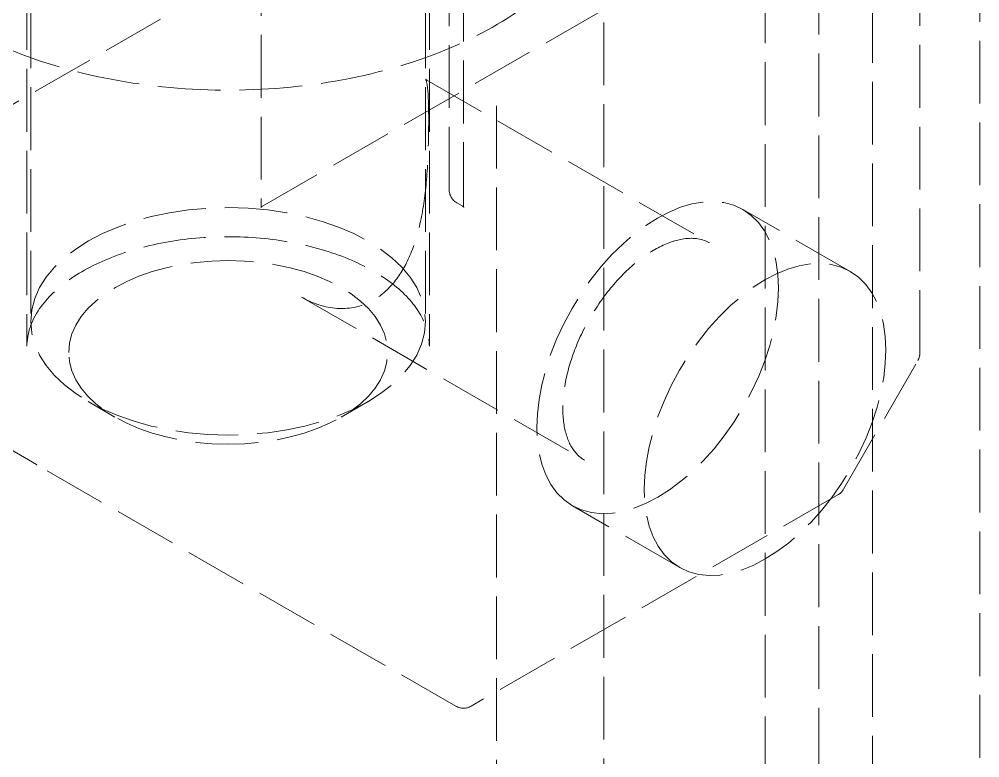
# Model space of a CAD drawing. Header units: millimetres. Extents: x 0 to 2378, y 0 to 1682.
# Drawn here: x 2105.64 to 2110.7, y 1454.35 to 1458.24 of the extents above; entities that cross this region are included whole.
import ezdxf

# ---------------------------------------------------------------- set-up
doc = ezdxf.new("R2010")
doc.units = ezdxf.units.MM
doc.header["$LTSCALE"] = 2
doc.linetypes.add('DASHED', pattern=[0.2067, 0.1654, -0.0413])
doc.layers.add('가려진 것(ISO)', color=2, linetype='DASHED', lineweight=18, true_color=0xffff00)

msp = doc.modelspace()

# ---------------------------------------------------------------- linework, layer by layer
at = {"layer": '가려진 것(ISO)'}
for p, q in [((2109.8483, 1539.4777), (2109.8483, 1413.9012)), ((2110.1312, 1414.0666), (2110.1312, 1538.6608)), ((2108.7169, 1416.5325), (2108.7169, 1529.354)), ((2110.6968, 1454.3468), (2110.6968, 1505.0347)), ((2105.697, 1466.064), (2105.697, 1456.6459)), ((2107.777, 1466.064), (2107.777, 1456.6459)), ((2110.3809, 1456.4787), (2110.3809, 1465.254)), ((2106.9116, 1462.032), (2106.9116, 1457.2575)), ((2107.9015, 1457.3396), (2107.9015, 1461.787)), ((2107.9767, 1457.2581), (2107.9767, 1461.7056)), ((2109.5655, 1413.7384), (2109.5655, 1459.0692)), ((2105.677, 1458.8369), (2105.677, 1456.5151)), ((2106.9184, 1457.2533), (2109.6337, 1458.8169)), ((2107.797, 1458.8369), (2107.797, 1456.5151)), ((2106.381, 1458.2374), (2104.0568, 1456.899)), ((2107.783, 1457.917), (2109.2726, 1457.0592)), ((2108.1513, 1457.7817), (2108.1513, 1416.2068)), ((2107.9699, 1457.2539), (2107.9416, 1457.2702)), ((2110.0146, 1456.9089), (2109.4489, 1457.2346)), ((2107.1243, 1456.7731), (2108.6139, 1455.9153)), ((2109.979, 1455.7612), (2110.3701, 1456.4387)), ((2106.1408, 1456.1416), (2105.9988, 1456.224)), ((2107.3333, 1456.1416), (2107.4753, 1456.224)), ((2105.7267, 1455.8914), (2105.334, 1456.1193)), ((2107.9368, 1454.6187), (2105.7306, 1455.8892)), ((2109.9497, 1455.7319), (2108.0166, 1454.6187)), ((2109.1163, 1455.349), (2108.5507, 1455.6748))]:
    msp.add_line(p, q, dxfattribs=at)
for centre, start, end in [((2107.9815, 1457.3396), 180, 240.064), ((2110.3009, 1456.4787), 330, 0), ((2109.9097, 1455.8012), 299.936, 330), ((2107.9767, 1454.688), 240.064, 299.936)]:
    msp.add_arc(centre, 0.08, start, end, dxfattribs=at)
for centre, major_axis, ratio in [((2108.9998, 1456.4547), (-0.4491, -0.7799), 0.578093), ((2106.737, 1456.6459), (-1.04, 0), 0.575862), ((2109.5655, 1456.129), (-0.4491, -0.7799), 0.578093), ((2106.737, 1456.4824), (-0.84, 0), 0.575862)]:
    msp.add_ellipse(centre, major_axis=major_axis, ratio=ratio, dxfattribs=at)
for points, knots in [([(2108.737, 1459.0495), (2108.737, 1458.9264), (2108.7048, 1458.8037), (2108.58, 1458.5684), (2108.4848, 1458.4563), (2108.2387, 1458.2525), (2108.0854, 1458.1618), (2107.7382, 1458.0135), (2107.5443, 1457.9562), (2107.1364, 1457.8806), (2106.9226, 1457.8622), (2106.4963, 1457.8657), (2106.2838, 1457.8875), (2105.8805, 1457.9694), (2105.6898, 1458.0296), (2105.4567, 1458.1348), (2105.3965, 1458.1655), (2105.3395, 1458.1983)], [5.497787, 5.497787, 5.497787, 5.497787, 5.79439, 5.79439, 6.105314, 6.105314, 6.430452, 6.430452, 6.757145, 6.757145, 7.082689, 7.082689, 7.407761, 7.407761, 7.73339, 7.73339, 7.853982, 7.853982, 7.853982, 7.853982]), ([(2107.7935, 1457.706), (2107.7935, 1457.7538), (2107.7928, 1457.7967), (2107.7893, 1457.8637), (2107.7863, 1457.8896), (2107.78, 1457.9167), (2107.7783, 1457.9199), (2107.7771, 1457.9221), (2107.7772, 1457.9218), (2107.7785, 1457.9204), (2107.7807, 1457.9184), (2107.7829, 1457.9171)], [0, 0, 0, 0, 0.0441782, 0.0441782, 0.0867648, 0.0867648, 0.1188766, 0.1188766, 0.1264582, 0.1264582, 0.1456125, 0.1456125, 0.1456125, 0.1456125]), ([(2107.1242, 1456.7732), (2107.1824, 1456.7397), (2107.2475, 1456.7186), (2107.3686, 1456.7105), (2107.4264, 1456.7204), (2107.5235, 1456.7662), (2107.5655, 1456.7987), (2107.6342, 1456.8778), (2107.6627, 1456.9235), (2107.7106, 1457.0263), (2107.7299, 1457.0849), (2107.7614, 1457.2156), (2107.7725, 1457.2898), (2107.7873, 1457.4424), (2107.7907, 1457.5231), (2107.7931, 1457.635), (2107.7935, 1457.672), (2107.7935, 1457.706)], [0, 0, 0, 0, 0.0646035, 0.0646035, 0.1230314, 0.1230314, 0.1729421, 0.1729421, 0.2182372, 0.2182372, 0.266116, 0.266116, 0.3214736, 0.3214736, 0.3812201, 0.3812201, 0.4125639, 0.4125639, 0.4125639, 0.4125639]), ([(2106.9116, 1457.2575), (2106.9116, 1457.2543), (2106.9114, 1457.2516), (2106.9108, 1457.2476), (2106.9104, 1457.2463), (2106.91, 1457.2451), (2106.91, 1457.2452), (2106.9108, 1457.2466), (2106.9117, 1457.2478), (2106.9144, 1457.2506), (2106.9163, 1457.2521), (2106.9184, 1457.2533)], [3.1415927, 3.1415927, 3.1415927, 3.1415927, 3.299059, 3.299059, 3.4565254, 3.4565254, 3.6139918, 3.6139918, 3.7714582, 3.7714582, 3.9289245, 3.9289245, 3.9289245, 3.9289245]), ([(2107.9699, 1457.2539), (2107.972, 1457.2527), (2107.9739, 1457.2512), (2107.9766, 1457.2485), (2107.9775, 1457.2472), (2107.9783, 1457.2458), (2107.9783, 1457.2457), (2107.9779, 1457.2469), (2107.9775, 1457.2482), (2107.9769, 1457.2522), (2107.9767, 1457.2549), (2107.9767, 1457.2581)], [5.4958534, 5.4958534, 5.4958534, 5.4958534, 5.6533198, 5.6533198, 5.8107862, 5.8107862, 5.9682526, 5.9682526, 6.1257189, 6.1257189, 6.2831853, 6.2831853, 6.2831853, 6.2831853]), ([(2105.677, 1456.5151), (2105.677, 1456.5806), (2105.6983, 1456.6469), (2105.7827, 1456.7687), (2105.8393, 1456.8236), (2105.9808, 1456.92), (2106.0641, 1456.9618), (2106.2513, 1457.0296), (2106.3551, 1457.0554), (2106.5731, 1457.0878), (2106.6873, 1457.0943), (2106.9136, 1457.0867), (2107.0257, 1457.0727), (2107.2356, 1457.0259), (2107.3335, 1456.9933), (2107.5044, 1456.9138), (2107.5776, 1456.8672), (2107.6936, 1456.7662), (2107.736, 1456.712), (2107.7859, 1456.6101), (2107.797, 1456.5625), (2107.797, 1456.5151)], [0.785398, 0.785398, 0.785398, 0.785398, 1.164968, 1.164968, 1.487604, 1.487604, 1.794948, 1.794948, 2.103474, 2.103474, 2.414075, 2.414075, 2.725225, 2.725225, 3.035185, 3.035185, 3.342826, 3.342826, 3.652094, 3.652094, 3.926991, 3.926991, 3.926991, 3.926991]), ([(2109.2726, 1457.0592), (2109.2368, 1457.0798), (2109.1924, 1457.0883), (2109.0962, 1457.0742), (2109.0502, 1457.0588), (2108.9563, 1457.0092), (2108.9087, 1456.976), (2108.8156, 1456.8939), (2108.77, 1456.8449), (2108.6861, 1456.7356), (2108.6479, 1456.6753), (2108.5831, 1456.5499), (2108.5567, 1456.4849), (2108.5184, 1456.3576), (2108.5065, 1456.2954), (2108.4976, 1456.181), (2108.5005, 1456.1288), (2108.5186, 1456.0393), (2108.5338, 1456.0022), (2108.5702, 1455.9477), (2108.5906, 1455.9288), (2108.6139, 1455.9153)], [3.928925, 3.928925, 3.928925, 3.928925, 4.356934, 4.356934, 4.671291, 4.671291, 4.970893, 4.970893, 5.273371, 5.273371, 5.578901, 5.578901, 5.885072, 5.885072, 6.189247, 6.189247, 6.489725, 6.489725, 6.792038, 6.792038, 7.070517, 7.070517, 7.070517, 7.070517]), ([(2105.7267, 1455.8914), (2105.7269, 1455.8913), (2105.7272, 1455.8911), (2105.7277, 1455.8908), (2105.728, 1455.8907), (2105.7285, 1455.8904), (2105.7288, 1455.8902), (2105.7293, 1455.8899), (2105.7295, 1455.8898), (2105.7301, 1455.8895), (2105.7303, 1455.8893), (2105.7306, 1455.8892)], [6.279332423, 6.279332423, 6.279332423, 6.279332423, 6.280103, 6.280103, 6.280873577, 6.280873577, 6.281644154, 6.281644154, 6.28241473, 6.28241473, 6.283185307, 6.283185307, 6.283185307, 6.283185307])]:
    msp.add_open_spline(points, degree=3, knots=knots, dxfattribs=at)
for points in [[(2107.7829, 1457.9171), (2107.7829, 1457.9171), (2107.7829, 1457.9171), (2107.7829, 1457.9171)], [(2107.1242, 1456.7732), (2107.1242, 1456.7732), (2107.1242, 1456.7732), (2107.1243, 1456.7731)]]:
    msp.add_open_spline(points, degree=3, dxfattribs=at)

doc.saveas('drawing.dxf')
